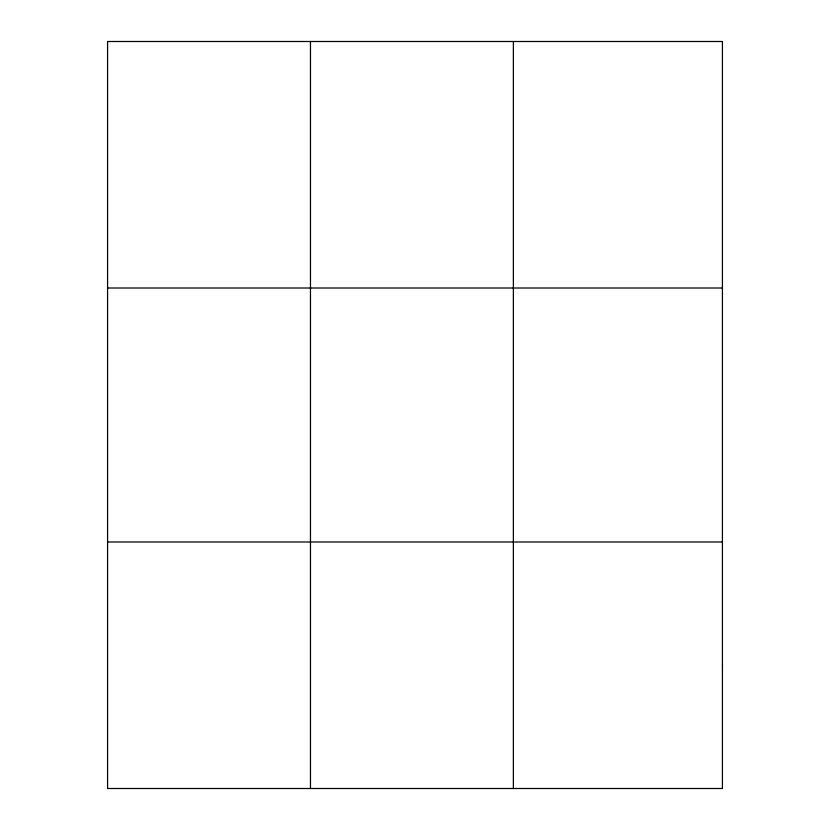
<?xml version="1.0" encoding="UTF-8"?>
<svg xmlns="http://www.w3.org/2000/svg" width="830" height="830" viewBox="0 0 830 830"><rect width="100%" height="100%" fill="white"/><g stroke="black" fill="none" stroke-linecap="round" stroke-linejoin="round"><path stroke-width="1.25" d="M310.472 788.5L310.472 41.5M513.376 788.5L513.376 41.5M107.578 288.01L722.422 288.01M107.578 541.99L722.422 541.99M722.422 665.245L722.422 788.5L107.578 788.5L107.578 41.5L722.422 41.5L722.422 665.245"/></g></svg>
